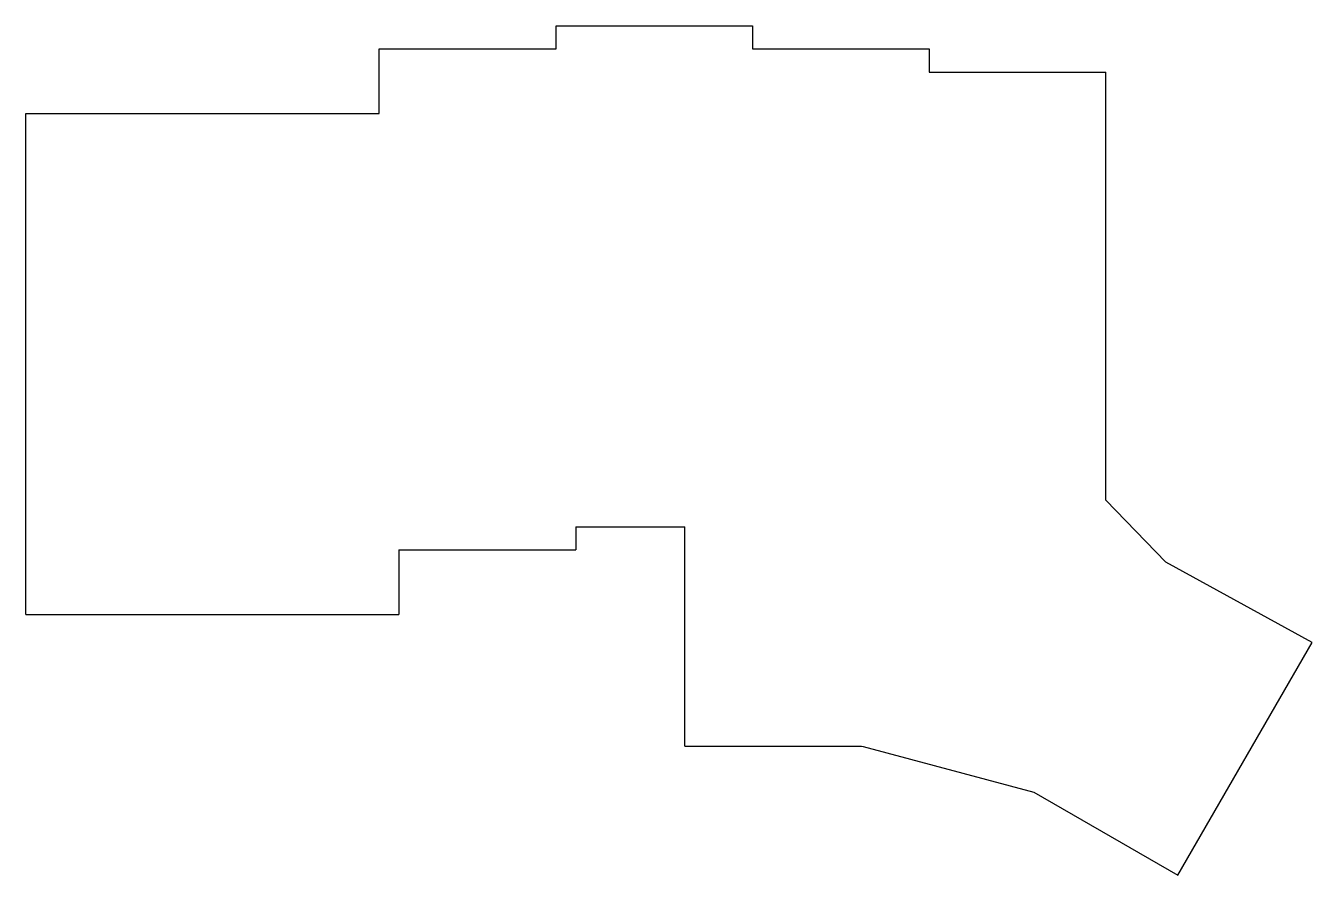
# Model space of a CAD drawing. Header units: millimetres. Extents: x 8 to 139, y -35 to 51.
import ezdxf

# ---------------------------------------------------------------- set-up
doc = ezdxf.new("R2010")
doc.units = ezdxf.units.MM

msp = doc.modelspace()

# ---------------------------------------------------------------- linework, layer by layer
for p, q in [((62, 51.42), (82, 51.42)), ((62, 49.06), (62, 51.42)), ((82, 51.42), (82, 49.06)), ((44, 49.06), (62, 49.06)), ((44, 42.5), (44, 49.06)), ((82, 49.06), (100, 49.06)), ((100, 49.06), (100, 46.68)), ((100, 46.68), (118, 46.68)), ((118, 3.14), (118, 46.68)), ((8, -8.5), (8, 42.5)), ((8, 42.5), (44, 42.5)), ((124.1, -3.18), (118, 3.14)), ((64, 0.42), (64, -1.94)), ((64, 0.42), (75.1, 0.42)), ((75.1, -21.91), (75.1, 0.42)), ((46, -1.94), (46, -8.5)), ((46, -1.94), (64, -1.94)), ((139.01, -11.37), (124.1, -3.18)), ((8, -8.5), (46, -8.5)), ((125.33, -35.06), (139.01, -11.37)), ((75.1, -21.91), (93.1, -21.91)), ((93.1, -21.91), (93.26, -21.94)), ((93.26, -21.94), (110.64, -26.6)), ((110.64, -26.6), (125.33, -35.06))]:
    msp.add_line(p, q)

doc.saveas('drawing.dxf')
